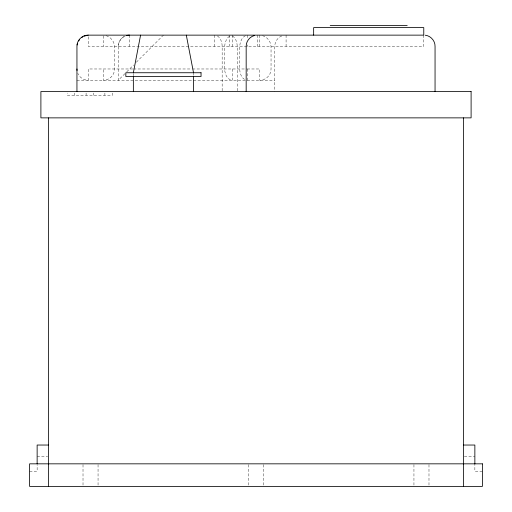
<?xml version="1.0" encoding="UTF-8"?>
<svg xmlns="http://www.w3.org/2000/svg" width="512" height="512" viewBox="0 0 512 512"><rect width="100%" height="100%" fill="white"/><g stroke="black" fill="none" stroke-linecap="round" stroke-linejoin="round"><path stroke-width="0.38" stroke-dasharray="2.56 1.92" d="M118.31 46.419C118.221 41.933 121.088 37.613 125.254 35.955A11.136 11.136 0 0 0 118.31 46.419L118.31 80.262L126.208 72.365M126.771 71.802L133.542 65.03M136.365 62.208L163.437 35.136M229.491 36.173C226.24 38.47 224.89 42.592 224.704 46.419L224.704 68.979C224.723 73.158 226.266 78.048 230.362 79.885M245.453 35.661C241.542 37.645 239.949 42.291 239.744 46.419L239.744 68.979C239.776 72.864 241.056 77.178 244.454 79.411M281.747 35.955C277.581 37.613 274.714 41.933 274.803 46.419L274.803 91.546M132.749 68.979L88.23 68.979L88.23 80.262C83.757 80.307 79.469 77.446 77.792 73.306M133.549 68.979L191.706 68.979M192.506 68.979L246.592 68.979M247.226 68.979L259.763 68.979L259.763 80.262C265.798 80.41 271.194 75.021 271.04 68.979L271.04 46.419C270.79 41.536 267.29 37.075 262.611 35.661M76.947 80.262L274.803 80.262M37.139 456.314L47.667 456.314M464.333 456.314L474.861 456.314M29.613 471.36L37.139 471.36L37.139 464.614M482.387 471.36L474.861 471.36L474.861 463.834M106.125 35.661C110.797 37.075 114.298 41.536 114.554 46.419L114.554 68.979C114.701 75.021 109.306 80.41 103.27 80.262L103.27 68.979M232.499 35.955C235.917 38.182 237.19 42.522 237.197 46.419L237.197 91.546M217.453 35.955C220.877 38.182 222.15 42.522 222.157 46.419L222.157 91.546M428.986 464.614L428.986 486.4M423.77 35.136L423.77 46.419L88.23 46.419L88.23 35.136M413.946 464.614L413.946 486.4M286.086 35.136L286.086 46.419M263.52 464.614L263.52 486.4M259.763 35.136L259.763 46.419M257.453 35.136L257.453 46.419M248.48 464.614L248.48 486.4M247.379 35.136L247.379 38.893M247.379 44.915L247.379 46.419M247.379 68.979L247.379 80.262M232.339 35.136L232.339 46.419M232.339 68.979L232.339 80.262M229.562 35.136L229.562 46.419M214.515 35.136L214.515 46.419M193.523 72.742L193.523 75.75M133.357 73.491L133.357 75.75M129.594 35.136L129.594 46.419M112.416 93.05L112.416 95.302L67.29 95.302L67.29 93.05M104.896 93.05L104.896 95.302M103.27 35.885L103.27 46.419M98.054 464.614L98.054 486.4M93.613 93.05L93.613 95.302M86.093 93.05L86.093 95.302M83.014 464.614L83.014 486.4M74.81 93.05L74.81 95.302"/><path stroke-width="0.77" d="M133.357 72.742L140.576 35.136M77.12 44.973L77.472 43.565M78.662 40.922L79.488 39.725M81.536 37.677L82.733 36.851M84.019 36.173L88.23 35.136L423.77 35.136L423.77 27.616L313.645 27.616L313.645 35.136M254.515 35.488C249.664 36.685 246.048 41.421 246.17 46.419L246.17 91.546M88.23 35.136C82.17 34.925 76.736 40.358 76.947 46.419L76.947 91.546M330.208 25.6L407.206 25.6M48.416 445.037L37.139 445.037L37.139 463.834M463.584 445.037L474.861 445.037L474.861 463.834M425.248 35.213C430.746 35.782 435.219 40.896 435.053 46.419L435.053 91.546M186.304 35.136L193.523 72.742M76.947 68.979L77.037 70.458M463.584 117.869L463.584 486.4M193.523 76.499L193.523 91.546M133.357 76.499L133.357 91.546M48.416 117.869L48.416 486.4M126.662 35.488A11.136 11.136 0 0 1 129.594 35.136M201.043 72.742L125.83 72.742L125.83 76.499L201.043 76.499L201.043 72.742M471.104 91.546L40.896 91.546L40.896 117.869L471.104 117.869L471.104 91.546M482.387 463.834L29.613 463.834L29.613 486.4L482.387 486.4L482.387 463.834"/></g></svg>
